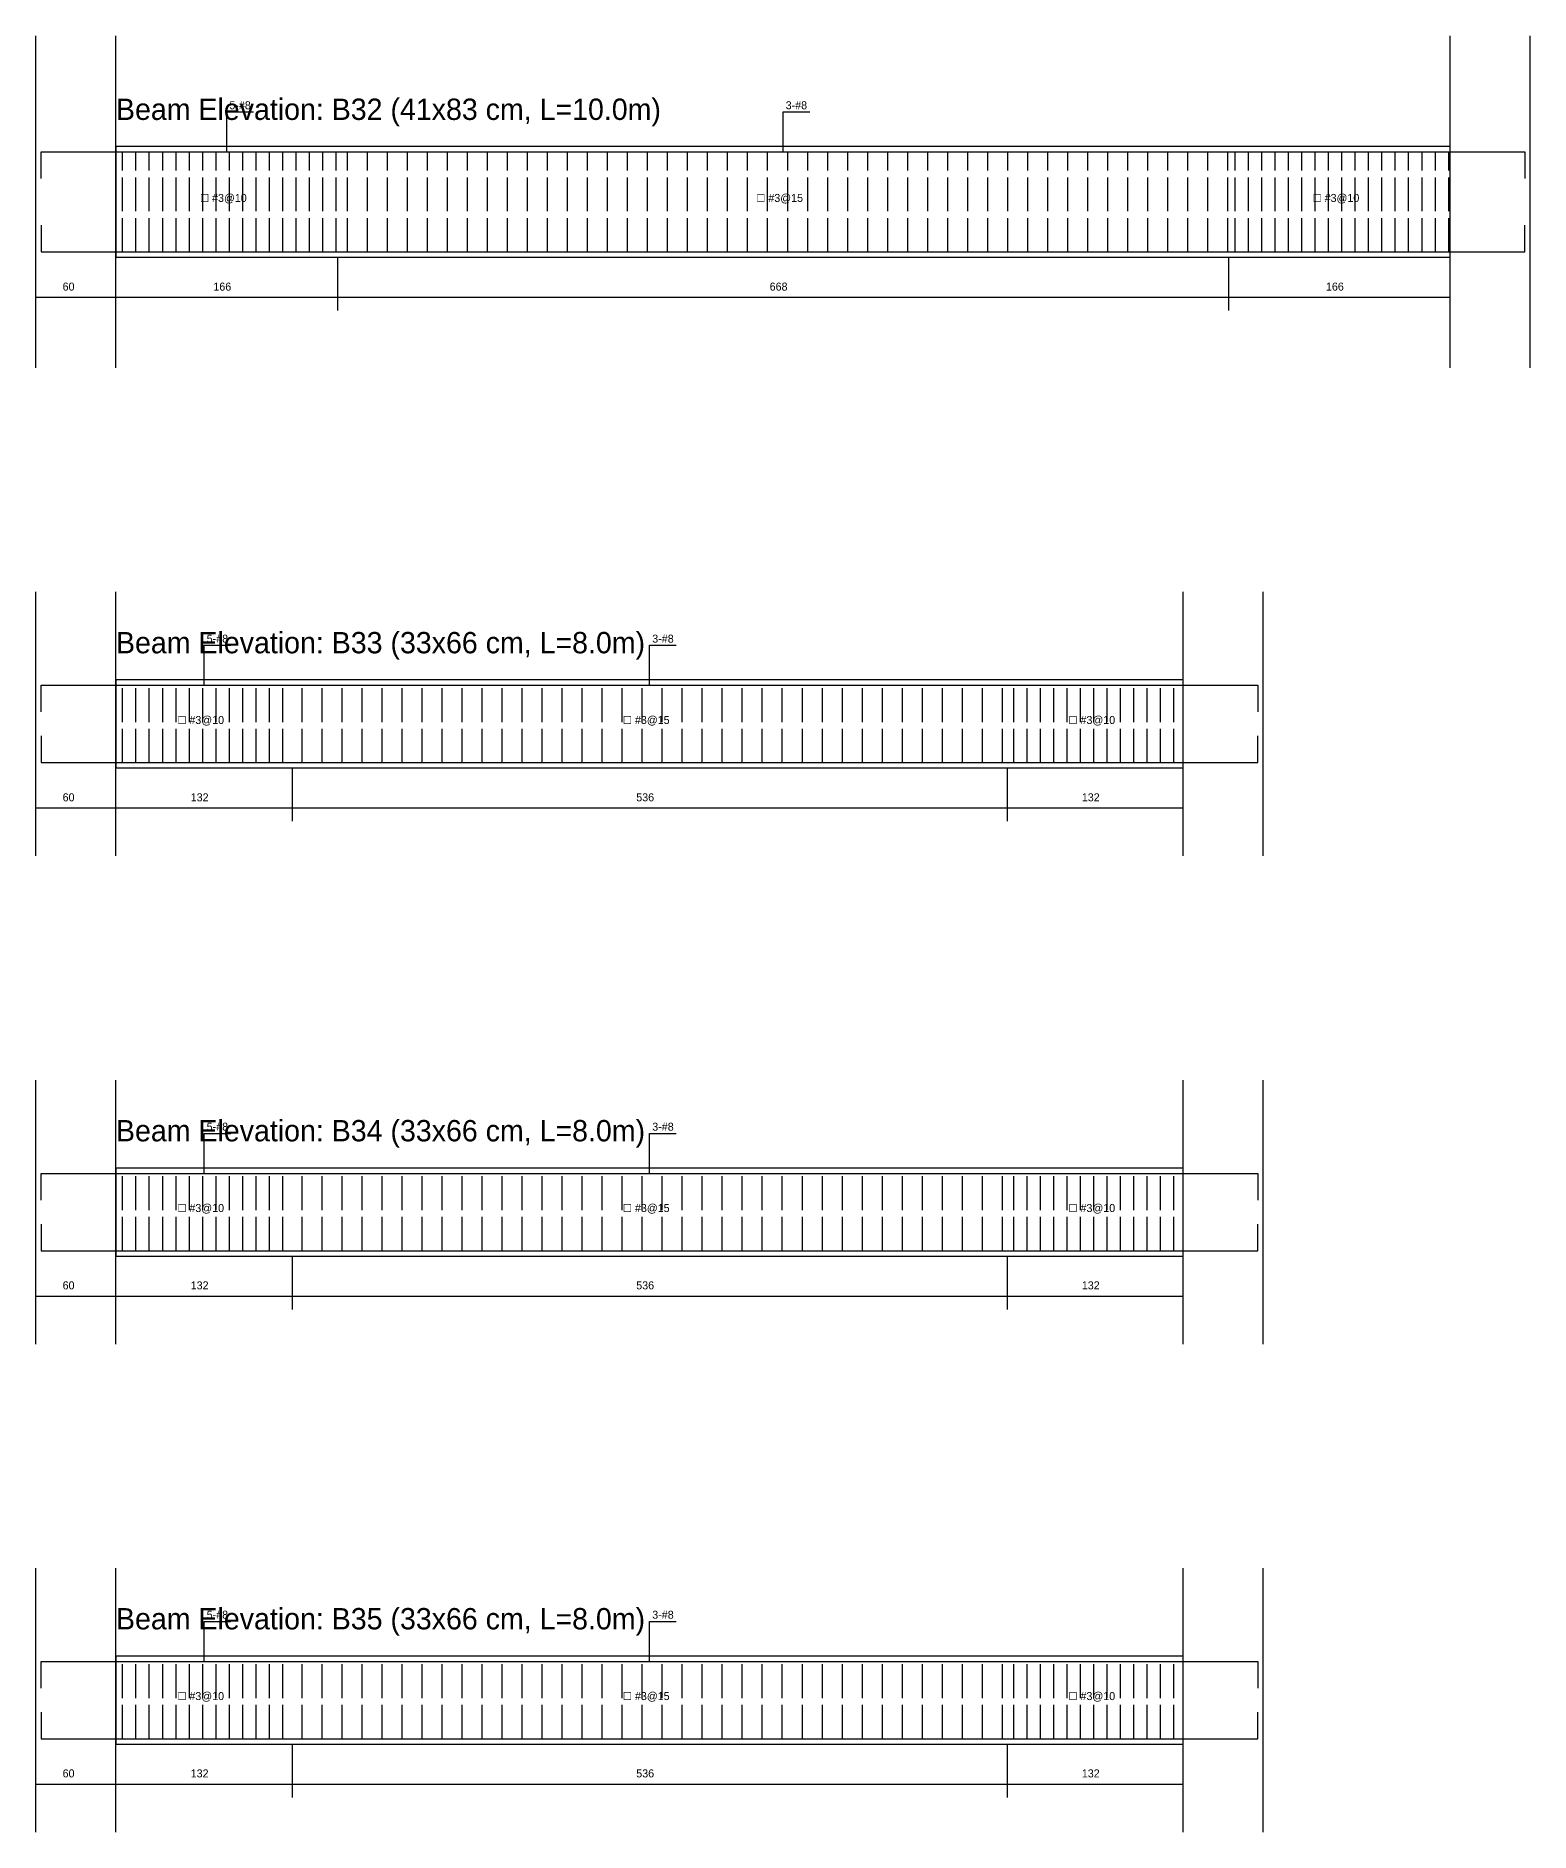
# Model space of a CAD drawing. Header units: metres. Extents: x -3 to 134, y -540 to 10.
# Drawn here: x -3 to 53, y -481.1 to -413.8 of the extents above; entities that cross this region are included whole.
import ezdxf

# ---------------------------------------------------------------- set-up
doc = ezdxf.new("R2010")
doc.units = ezdxf.units.M
doc.linetypes.add('DASHED', pattern=[1.524, 1.27, -0.254])
for name, color, linetype in [('DIMENSIONS', 6, 'Continuous'), ('REBAR_MAIN', 4, 'Continuous'), ('REBAR_SHEAR', 5, 'Continuous'), ('TEXT', 7, 'Continuous'), ('VIEW_BOX', 8, 'Continuous')]:
    doc.layers.add(name, color=color, linetype=linetype)

msp = doc.modelspace()

# ---------------------------------------------------------------- linework, layer by layer
at = {"layer": 'DIMENSIONS'}
for p, q in [((8.3, -422.05), (8.3, -424.05)), ((41.7, -422.05), (41.7, -424.05)), ((-3, -423.55), (0, -423.55)), ((0, -423.55), (50, -423.55)), ((-3, -426.2), (-3, -424.05)), ((0, -426.2), (0, -424.05)), ((50, -426.2), (50, -424.05)), ((6.6, -441.2), (6.6, -443.2)), ((33.4, -441.2), (33.4, -443.2)), ((-3, -442.7), (0, -442.7)), ((0, -442.7), (40, -442.7)), ((-3, -444.5), (-3, -443.2)), ((0, -444.5), (0, -443.2)), ((40, -444.5), (40, -443.2)), ((6.6, -459.5), (6.6, -461.5)), ((33.4, -459.5), (33.4, -461.5)), ((-3, -461), (0, -461)), ((0, -461), (40, -461)), ((-3, -462.8), (-3, -461.5)), ((0, -462.8), (0, -461.5)), ((40, -462.8), (40, -461.5)), ((6.6, -477.8), (6.6, -479.8)), ((33.4, -477.8), (33.4, -479.8)), ((-3, -479.3), (0, -479.3)), ((0, -479.3), (40, -479.3)), ((-3, -481.1), (-3, -479.8)), ((0, -481.1), (0, -479.8)), ((40, -481.1), (40, -479.8))]:
    msp.add_line(p, q, dxfattribs=at)
at = {"layer": 'REBAR_MAIN'}
for points in [[(-2.8, -419.1), (-2.8, -418.1), (52.8, -418.1), (52.8, -419.1)], [(-2.8, -420.85), (-2.8, -421.85), (52.8, -421.85), (52.8, -420.85)], [(-2.8, -439.1), (-2.8, -438.1), (42.8, -438.1), (42.8, -439.1)], [(-2.8, -440), (-2.8, -441), (42.8, -441), (42.8, -440)], [(-2.8, -457.4), (-2.8, -456.4), (42.8, -456.4), (42.8, -457.4)], [(-2.8, -458.3), (-2.8, -459.3), (42.8, -459.3), (42.8, -458.3)], [(-2.8, -475.7), (-2.8, -474.7), (42.8, -474.7), (42.8, -475.7)], [(-2.8, -476.6), (-2.8, -477.6), (42.8, -477.6), (42.8, -476.6)]]:
    msp.add_lwpolyline(points, dxfattribs=at)
at = {"layer": 'REBAR_SHEAR', "linetype": 'DASHED'}
for p, q in [((0.25, -421.85), (0.25, -418.1)), ((0.75, -421.85), (0.75, -418.1)), ((1.25, -421.85), (1.25, -418.1)), ((1.75, -421.85), (1.75, -418.1)), ((2.25, -421.85), (2.25, -418.1)), ((2.75, -421.85), (2.75, -418.1)), ((3.25, -421.85), (3.25, -418.1)), ((3.75, -421.85), (3.75, -418.1)), ((4.25, -421.85), (4.25, -418.1)), ((4.75, -421.85), (4.75, -418.1)), ((5.25, -421.85), (5.25, -418.1)), ((5.75, -421.85), (5.75, -418.1)), ((6.25, -421.85), (6.25, -418.1)), ((6.75, -421.85), (6.75, -418.1)), ((7.25, -421.85), (7.25, -418.1)), ((7.75, -421.85), (7.75, -418.1)), ((8.25, -421.85), (8.25, -418.1)), ((8.675, -421.85), (8.675, -418.1)), ((9.425, -421.85), (9.425, -418.1)), ((10.175, -421.85), (10.175, -418.1)), ((10.925, -421.85), (10.925, -418.1)), ((11.675, -421.85), (11.675, -418.1)), ((12.425, -421.85), (12.425, -418.1)), ((13.175, -421.85), (13.175, -418.1)), ((13.925, -421.85), (13.925, -418.1)), ((14.675, -421.85), (14.675, -418.1)), ((15.425, -421.85), (15.425, -418.1)), ((16.175, -421.85), (16.175, -418.1)), ((16.925, -421.85), (16.925, -418.1)), ((17.675, -421.85), (17.675, -418.1)), ((18.425, -421.85), (18.425, -418.1)), ((19.175, -421.85), (19.175, -418.1)), ((19.925, -421.85), (19.925, -418.1)), ((20.675, -421.85), (20.675, -418.1)), ((21.425, -421.85), (21.425, -418.1)), ((22.175, -421.85), (22.175, -418.1)), ((22.925, -421.85), (22.925, -418.1)), ((23.675, -421.85), (23.675, -418.1)), ((24.425, -421.85), (24.425, -418.1)), ((25.175, -421.85), (25.175, -418.1)), ((25.925, -421.85), (25.925, -418.1)), ((26.675, -421.85), (26.675, -418.1)), ((27.425, -421.85), (27.425, -418.1)), ((28.175, -421.85), (28.175, -418.1)), ((28.925, -421.85), (28.925, -418.1)), ((29.675, -421.85), (29.675, -418.1)), ((30.425, -421.85), (30.425, -418.1)), ((31.175, -421.85), (31.175, -418.1)), ((31.925, -421.85), (31.925, -418.1)), ((32.675, -421.85), (32.675, -418.1)), ((33.425, -421.85), (33.425, -418.1)), ((34.175, -421.85), (34.175, -418.1)), ((34.925, -421.85), (34.925, -418.1)), ((35.675, -421.85), (35.675, -418.1)), ((36.425, -421.85), (36.425, -418.1)), ((37.175, -421.85), (37.175, -418.1)), ((37.925, -421.85), (37.925, -418.1)), ((38.675, -421.85), (38.675, -418.1)), ((39.425, -421.85), (39.425, -418.1)), ((40.175, -421.85), (40.175, -418.1)), ((40.925, -421.85), (40.925, -418.1)), ((41.675, -421.85), (41.675, -418.1)), ((41.95, -421.85), (41.95, -418.1)), ((42.45, -421.85), (42.45, -418.1)), ((42.95, -421.85), (42.95, -418.1)), ((43.45, -421.85), (43.45, -418.1)), ((43.95, -421.85), (43.95, -418.1)), ((44.45, -421.85), (44.45, -418.1)), ((44.95, -421.85), (44.95, -418.1)), ((45.45, -421.85), (45.45, -418.1)), ((45.95, -421.85), (45.95, -418.1)), ((46.45, -421.85), (46.45, -418.1)), ((46.95, -421.85), (46.95, -418.1)), ((47.45, -421.85), (47.45, -418.1)), ((47.95, -421.85), (47.95, -418.1)), ((48.45, -421.85), (48.45, -418.1)), ((48.95, -421.85), (48.95, -418.1)), ((49.45, -421.85), (49.45, -418.1)), ((49.95, -421.85), (49.95, -418.1)), ((0.25, -441), (0.25, -438.1)), ((0.75, -441), (0.75, -438.1)), ((1.25, -441), (1.25, -438.1)), ((1.75, -441), (1.75, -438.1)), ((2.25, -441), (2.25, -438.1)), ((2.75, -441), (2.75, -438.1)), ((3.25, -441), (3.25, -438.1)), ((3.75, -441), (3.75, -438.1)), ((4.25, -441), (4.25, -438.1)), ((4.75, -441), (4.75, -438.1)), ((5.25, -441), (5.25, -438.1)), ((5.75, -441), (5.75, -438.1)), ((6.25, -441), (6.25, -438.1)), ((6.975, -441), (6.975, -438.1)), ((7.725, -441), (7.725, -438.1)), ((8.475, -441), (8.475, -438.1)), ((9.225, -441), (9.225, -438.1)), ((9.975, -441), (9.975, -438.1)), ((10.725, -441), (10.725, -438.1)), ((11.475, -441), (11.475, -438.1)), ((12.225, -441), (12.225, -438.1)), ((12.975, -441), (12.975, -438.1)), ((13.725, -441), (13.725, -438.1)), ((14.475, -441), (14.475, -438.1)), ((15.225, -441), (15.225, -438.1)), ((15.975, -441), (15.975, -438.1)), ((16.725, -441), (16.725, -438.1)), ((17.475, -441), (17.475, -438.1)), ((18.225, -441), (18.225, -438.1)), ((18.975, -441), (18.975, -438.1)), ((19.725, -441), (19.725, -438.1)), ((20.475, -441), (20.475, -438.1)), ((21.225, -441), (21.225, -438.1)), ((21.975, -441), (21.975, -438.1)), ((22.725, -441), (22.725, -438.1)), ((23.475, -441), (23.475, -438.1)), ((24.225, -441), (24.225, -438.1)), ((24.975, -441), (24.975, -438.1)), ((25.725, -441), (25.725, -438.1)), ((26.475, -441), (26.475, -438.1)), ((27.225, -441), (27.225, -438.1)), ((27.975, -441), (27.975, -438.1)), ((28.725, -441), (28.725, -438.1)), ((29.475, -441), (29.475, -438.1)), ((30.225, -441), (30.225, -438.1)), ((30.975, -441), (30.975, -438.1)), ((31.725, -441), (31.725, -438.1)), ((32.475, -441), (32.475, -438.1)), ((33.225, -441), (33.225, -438.1)), ((33.65, -441), (33.65, -438.1)), ((34.15, -441), (34.15, -438.1)), ((34.65, -441), (34.65, -438.1)), ((35.15, -441), (35.15, -438.1)), ((35.65, -441), (35.65, -438.1)), ((36.15, -441), (36.15, -438.1)), ((36.65, -441), (36.65, -438.1)), ((37.15, -441), (37.15, -438.1)), ((37.65, -441), (37.65, -438.1)), ((38.15, -441), (38.15, -438.1)), ((38.65, -441), (38.65, -438.1)), ((39.15, -441), (39.15, -438.1)), ((39.65, -441), (39.65, -438.1)), ((0.25, -459.3), (0.25, -456.4)), ((0.75, -459.3), (0.75, -456.4)), ((1.25, -459.3), (1.25, -456.4)), ((1.75, -459.3), (1.75, -456.4)), ((2.25, -459.3), (2.25, -456.4)), ((2.75, -459.3), (2.75, -456.4)), ((3.25, -459.3), (3.25, -456.4)), ((3.75, -459.3), (3.75, -456.4)), ((4.25, -459.3), (4.25, -456.4)), ((4.75, -459.3), (4.75, -456.4)), ((5.25, -459.3), (5.25, -456.4)), ((5.75, -459.3), (5.75, -456.4)), ((6.25, -459.3), (6.25, -456.4)), ((6.975, -459.3), (6.975, -456.4)), ((7.725, -459.3), (7.725, -456.4)), ((8.475, -459.3), (8.475, -456.4)), ((9.225, -459.3), (9.225, -456.4)), ((9.975, -459.3), (9.975, -456.4)), ((10.725, -459.3), (10.725, -456.4)), ((11.475, -459.3), (11.475, -456.4)), ((12.225, -459.3), (12.225, -456.4)), ((12.975, -459.3), (12.975, -456.4)), ((13.725, -459.3), (13.725, -456.4)), ((14.475, -459.3), (14.475, -456.4)), ((15.225, -459.3), (15.225, -456.4)), ((15.975, -459.3), (15.975, -456.4)), ((16.725, -459.3), (16.725, -456.4)), ((17.475, -459.3), (17.475, -456.4)), ((18.225, -459.3), (18.225, -456.4)), ((18.975, -459.3), (18.975, -456.4)), ((19.725, -459.3), (19.725, -456.4)), ((20.475, -459.3), (20.475, -456.4)), ((21.225, -459.3), (21.225, -456.4)), ((21.975, -459.3), (21.975, -456.4)), ((22.725, -459.3), (22.725, -456.4)), ((23.475, -459.3), (23.475, -456.4)), ((24.225, -459.3), (24.225, -456.4)), ((24.975, -459.3), (24.975, -456.4)), ((25.725, -459.3), (25.725, -456.4)), ((26.475, -459.3), (26.475, -456.4)), ((27.225, -459.3), (27.225, -456.4)), ((27.975, -459.3), (27.975, -456.4)), ((28.725, -459.3), (28.725, -456.4)), ((29.475, -459.3), (29.475, -456.4)), ((30.225, -459.3), (30.225, -456.4)), ((30.975, -459.3), (30.975, -456.4)), ((31.725, -459.3), (31.725, -456.4)), ((32.475, -459.3), (32.475, -456.4)), ((33.225, -459.3), (33.225, -456.4)), ((33.65, -459.3), (33.65, -456.4)), ((34.15, -459.3), (34.15, -456.4)), ((34.65, -459.3), (34.65, -456.4)), ((35.15, -459.3), (35.15, -456.4)), ((35.65, -459.3), (35.65, -456.4)), ((36.15, -459.3), (36.15, -456.4)), ((36.65, -459.3), (36.65, -456.4)), ((37.15, -459.3), (37.15, -456.4)), ((37.65, -459.3), (37.65, -456.4)), ((38.15, -459.3), (38.15, -456.4)), ((38.65, -459.3), (38.65, -456.4)), ((39.15, -459.3), (39.15, -456.4)), ((39.65, -459.3), (39.65, -456.4)), ((0.25, -477.6), (0.25, -474.7)), ((0.75, -477.6), (0.75, -474.7)), ((1.25, -477.6), (1.25, -474.7)), ((1.75, -477.6), (1.75, -474.7)), ((2.25, -477.6), (2.25, -474.7)), ((2.75, -477.6), (2.75, -474.7)), ((3.25, -477.6), (3.25, -474.7)), ((3.75, -477.6), (3.75, -474.7)), ((4.25, -477.6), (4.25, -474.7)), ((4.75, -477.6), (4.75, -474.7)), ((5.25, -477.6), (5.25, -474.7)), ((5.75, -477.6), (5.75, -474.7)), ((6.25, -477.6), (6.25, -474.7)), ((6.975, -477.6), (6.975, -474.7)), ((7.725, -477.6), (7.725, -474.7)), ((8.475, -477.6), (8.475, -474.7)), ((9.225, -477.6), (9.225, -474.7)), ((9.975, -477.6), (9.975, -474.7)), ((10.725, -477.6), (10.725, -474.7)), ((11.475, -477.6), (11.475, -474.7)), ((12.225, -477.6), (12.225, -474.7)), ((12.975, -477.6), (12.975, -474.7)), ((13.725, -477.6), (13.725, -474.7)), ((14.475, -477.6), (14.475, -474.7)), ((15.225, -477.6), (15.225, -474.7)), ((15.975, -477.6), (15.975, -474.7)), ((16.725, -477.6), (16.725, -474.7)), ((17.475, -477.6), (17.475, -474.7)), ((18.225, -477.6), (18.225, -474.7)), ((18.975, -477.6), (18.975, -474.7)), ((19.725, -477.6), (19.725, -474.7)), ((20.475, -477.6), (20.475, -474.7)), ((21.225, -477.6), (21.225, -474.7)), ((21.975, -477.6), (21.975, -474.7)), ((22.725, -477.6), (22.725, -474.7)), ((23.475, -477.6), (23.475, -474.7)), ((24.225, -477.6), (24.225, -474.7)), ((24.975, -477.6), (24.975, -474.7)), ((25.725, -477.6), (25.725, -474.7)), ((26.475, -477.6), (26.475, -474.7)), ((27.225, -477.6), (27.225, -474.7)), ((27.975, -477.6), (27.975, -474.7)), ((28.725, -477.6), (28.725, -474.7)), ((29.475, -477.6), (29.475, -474.7)), ((30.225, -477.6), (30.225, -474.7)), ((30.975, -477.6), (30.975, -474.7)), ((31.725, -477.6), (31.725, -474.7)), ((32.475, -477.6), (32.475, -474.7)), ((33.225, -477.6), (33.225, -474.7)), ((33.65, -477.6), (33.65, -474.7)), ((34.15, -477.6), (34.15, -474.7)), ((34.65, -477.6), (34.65, -474.7)), ((35.15, -477.6), (35.15, -474.7)), ((35.65, -477.6), (35.65, -474.7)), ((36.15, -477.6), (36.15, -474.7)), ((36.65, -477.6), (36.65, -474.7)), ((37.15, -477.6), (37.15, -474.7)), ((37.65, -477.6), (37.65, -474.7)), ((38.15, -477.6), (38.15, -474.7)), ((38.65, -477.6), (38.65, -474.7)), ((39.15, -477.6), (39.15, -474.7)), ((39.65, -477.6), (39.65, -474.7))]:
    msp.add_line(p, q, dxfattribs=at)
at = {"layer": 'TEXT'}
for p, q in [((4.15, -418.1), (4.15, -416.6)), ((4.15, -416.6), (5.15, -416.6)), ((25, -418.1), (25, -416.6)), ((25, -416.6), (26, -416.6)), ((3.3, -438.1), (3.3, -436.6)), ((3.3, -436.6), (4.3, -436.6)), ((20, -438.1), (20, -436.6)), ((20, -436.6), (21, -436.6)), ((3.3, -456.4), (3.3, -454.9)), ((3.3, -454.9), (4.3, -454.9)), ((20, -456.4), (20, -454.9)), ((20, -454.9), (21, -454.9)), ((3.3, -474.7), (3.3, -473.2)), ((3.3, -473.2), (4.3, -473.2)), ((20, -474.7), (20, -473.2)), ((20, -473.2), (21, -473.2))]:
    msp.add_line(p, q, dxfattribs=at)
at = {"layer": 'VIEW_BOX'}
for p, q in [((-3, -426.2), (-3, -413.75)), ((0, -426.2), (0, -413.75)), ((50, -426.2), (50, -413.75)), ((53, -426.2), (53, -413.75)), ((-3, -444.5), (-3, -434.6)), ((0, -444.5), (0, -434.6)), ((40, -444.5), (40, -434.6)), ((43, -444.5), (43, -434.6)), ((-3, -462.8), (-3, -452.9)), ((0, -462.8), (0, -452.9)), ((40, -462.8), (40, -452.9)), ((43, -462.8), (43, -452.9)), ((-3, -481.1), (-3, -471.2)), ((0, -481.1), (0, -471.2)), ((40, -481.1), (40, -471.2)), ((43, -481.1), (43, -471.2))]:
    msp.add_line(p, q, dxfattribs=at)
for points in [[(0, -422.05), (50, -422.05), (50, -417.9), (0, -417.9), (0, -422.05)], [(0, -441.2), (40, -441.2), (40, -437.9), (0, -437.9), (0, -441.2)], [(0, -459.5), (40, -459.5), (40, -456.2), (0, -456.2), (0, -459.5)], [(0, -477.8), (40, -477.8), (40, -474.5), (0, -474.5), (0, -477.8)]]:
    msp.add_lwpolyline(points, dxfattribs=at)

# ---------------------------------------------------------------- texts
at = {"layer": 'TEXT'}
for s, height, p in [('Beam Elevation: B32 (41x83 cm, L=10.0m)', 0.8, (0, -416.9)), ('5-#8', 0.3, (4.25, -416.5)), ('3-#8', 0.3, (25.1, -416.5)), ('☐ #3@10', 0.3, (3.15, -419.975)), ('☐ #3@15', 0.3, (24, -419.975)), ('☐ #3@10', 0.3, (44.85, -419.975)), ('60', 0.3, (-2, -423.3)), ('166', 0.3, (3.65, -423.3)), ('668', 0.3, (24.5, -423.3)), ('166', 0.3, (45.35, -423.3)), ('Beam Elevation: B33 (33x66 cm, L=8.0m)', 0.8, (0, -436.9)), ('5-#8', 0.3, (3.4, -436.5)), ('3-#8', 0.3, (20.1, -436.5)), ('☐ #3@10', 0.3, (2.3, -439.55)), ('☐ #3@15', 0.3, (19, -439.55)), ('☐ #3@10', 0.3, (35.7, -439.55)), ('60', 0.3, (-2, -442.45)), ('132', 0.3, (2.8, -442.45)), ('536', 0.3, (19.5, -442.45)), ('132', 0.3, (36.2, -442.45)), ('Beam Elevation: B34 (33x66 cm, L=8.0m)', 0.8, (0, -455.2)), ('5-#8', 0.3, (3.4, -454.8)), ('3-#8', 0.3, (20.1, -454.8)), ('☐ #3@10', 0.3, (2.3, -457.85)), ('☐ #3@15', 0.3, (19, -457.85)), ('☐ #3@10', 0.3, (35.7, -457.85)), ('60', 0.3, (-2, -460.75)), ('132', 0.3, (2.8, -460.75)), ('536', 0.3, (19.5, -460.75)), ('132', 0.3, (36.2, -460.75)), ('Beam Elevation: B35 (33x66 cm, L=8.0m)', 0.8, (0, -473.5)), ('5-#8', 0.3, (3.4, -473.1)), ('3-#8', 0.3, (20.1, -473.1)), ('☐ #3@10', 0.3, (2.3, -476.15)), ('☐ #3@15', 0.3, (19, -476.15)), ('☐ #3@10', 0.3, (35.7, -476.15)), ('60', 0.3, (-2, -479.05)), ('132', 0.3, (2.8, -479.05)), ('536', 0.3, (19.5, -479.05)), ('132', 0.3, (36.2, -479.05))]:
    msp.add_text(s, height=height, dxfattribs=at).set_placement(p)

doc.saveas('drawing.dxf')
